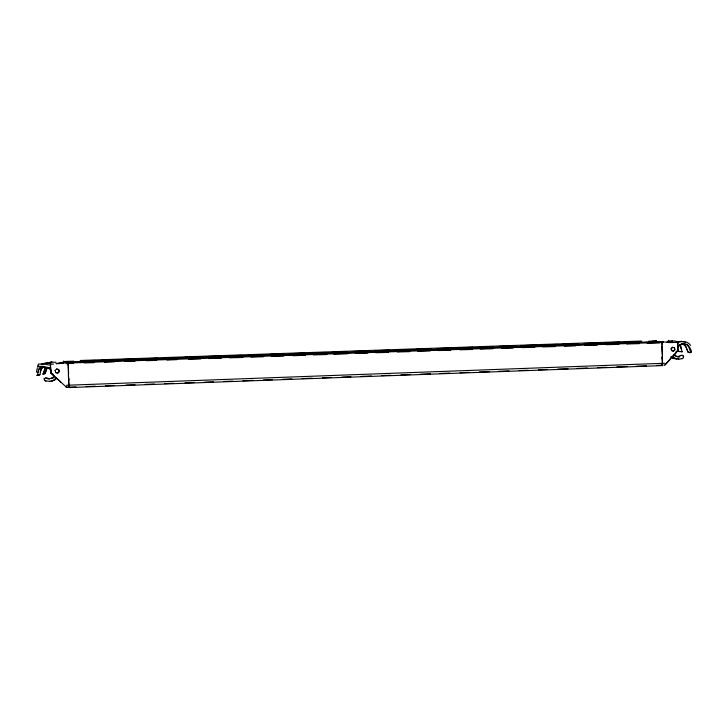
<?xml version="1.0" encoding="UTF-8"?>
<svg xmlns="http://www.w3.org/2000/svg" width="728" height="728" viewBox="0 0 728 728"><rect width="100%" height="100%" fill="white"/><g stroke="black" fill="none" stroke-linecap="round" stroke-linejoin="round"><path stroke-width="1.09" d="M68.496 375.612L68.559 376.913M68.623 373.992L68.323 367.067M68.914 380.334L68.823 378.424M36.573 375.339L37.447 375.384L38.475 369.305L41.25 366.639M44.017 366.657L38.12 366.776L38.265 364.082L44.253 364.109L49.286 365.065M38.12 366.776L38.175 365.52M45.855 378.105L44.144 378.542L44.872 380.753L49.64 381.345M50.496 364.246L50.878 372.327A1.647 1.602 9.9 0 0 51.415 373.437L66.112 386.905L67.167 386.978M63.518 362.107L63.6 361.07L63.873 361.78M655.928 341.232L656.301 340.54L656.765 341.523L672.636 342.515M661.807 345.936L662.316 355.501M662.134 344.417L662.125 343.143M662.007 356.947L662.453 365.137L656.674 365.447M37.447 375.384L39.922 374.838L41.196 368.732L43.298 366.748M683.355 357.357L683.173 356.038M656.065 341.241L656.638 341.769M63.436 361.925L63.391 362.508L58.131 363.581M69.752 386.959L69.133 387.569L68.787 382.054M36.4 372.208L37.346 367.849M677.295 342.615L677.941 341.942L677.814 350.022A1.52 1.465 -75.6 0 1 677.404 351.114L675.484 353.617A4.805 1.447 -42.7 0 1 673.946 355.282A5.606 1.702 -42.7 0 0 669.751 359.85L664.637 365.338L663.79 365.056M677.431 342.815L677.786 342.206L677.659 350.013A1.52 1.465 -75.6 0 1 677.249 351.096L665.092 364.783M38.038 372.536L38.966 369.469L41.696 366.903M40.213 372.054L41.214 368.996L43.962 366.448M44.981 367.813L43.17 374.046L42.624 374.028L43.753 373.728M47.138 367.358L45.063 373.628L43.516 373.992L45.527 367.931M47.238 367.567L45.118 373.591L43.998 373.682M69.651 386.887L69.115 387.169L75.93 386.923M679.852 345.172L679.57 344.69M80.062 361.934L80.317 360.478L641.204 341.05L641.768 342.042M668.004 341.25L668.568 340.349L669.15 341.323M69.133 387.569L662.362 365.611L662.525 360.114A2.994 1.156 87.8 0 1 662.444 355.701A2.393 0.928 87.9 0 0 662.416 354.081L661.843 342.369L68.059 363.054L68.214 366.958M44.353 378.487L44.344 379.88L45.91 381.154M672.626 347.32L671.298 348.712L671.78 350.577L673.591 351.051L674.92 349.658L674.437 347.793L672.408 347.229L671.016 348.676L671.516 350.614L673.409 351.114L674.792 349.668L674.292 347.72M55.082 370.561L56.629 368.978L58.759 369.496L59.387 371.544L57.876 373.082L55.747 372.563L55.119 370.507M54.409 376.176L51.561 378.351L52.816 378.023L49.267 378.669L45.791 377.668M52.534 378.26L54.018 377.131M52.471 380.835L56.038 378.169M54.063 380.398L56.757 378.405M680.798 355.491C682.746 354.49 684.793 356.62 683.019 358.221L682.027 358.676M675.802 351.961L677.486 350.896L677.695 347.857L678.978 345.882L680.735 345.063L680.553 344.435L683.956 343.634L687.168 344.408C689.498 346.574 694.931 354.836 688.005 352.243L685.703 346.31L683.492 344.171M680.944 355.382L677.868 356.574L679.943 356.775L676.694 356.383L674.001 354.509M41.314 364.309L45.127 363.199L49.358 363.563M41.942 364.282L46.61 362.917L50.814 363.281M46.428 363.427L50.723 362.135L56.011 362.271M47.602 363.199L51.879 361.916M51.133 380.935L54.181 380.362M49.513 381.372L52.589 380.799M285.822 354.918L293.029 354.591M677.568 341.923L681.335 341.305L685.348 342.278M668.204 341.359L672.354 340.786M670.461 341.496L674.164 340.895L678.56 341.869M679.488 342.042C683.456 340.831 688.242 341.632 690.554 345.418M681.026 344.344L683.537 343.953L686.613 344.69L688.652 346.719L690.79 352.498L688.215 352.279L685.794 346.519L683.71 344.499L681.672 344.007M676.039 358.84L678.46 358.567M678.678 359.113L682.227 358.695M38.275 374.938L39.876 374.811M663.181 342.296L659.095 342.397L659.941 342.315M659.987 341.823L659.168 341.905L663.081 341.805L661.934 341.778M66.849 361.707L65.111 361.816L68.641 361.661M438.575 349.531L436.955 349.668L438.047 349.886M678.341 351.424L682.527 351.688L678.278 351.397L677.95 349.649M66.448 385.267L664.682 363.254M86.159 386.541L95.25 386.204M105.478 385.831L114.569 385.494M125.935 385.076L135.026 384.739M145.254 384.357L154.345 384.02M164.573 383.638L173.664 383.31M185.03 382.882L194.121 382.546M204.35 382.173L213.441 381.836M223.669 381.454L232.769 381.117M242.997 380.744L253.217 380.362M263.445 379.989L272.545 379.652M282.773 379.27L291.864 378.933M302.093 378.56L312.321 378.178M322.55 377.805L331.64 377.468M341.869 377.086L350.96 376.749M361.188 376.376L371.416 375.994M381.645 375.612L390.736 375.275M400.964 374.902L410.055 374.565M420.284 374.183L430.512 373.81M439.603 373.473L449.831 373.091M460.06 372.718L469.15 372.381M479.379 371.999L489.607 371.626M498.698 371.289L508.927 370.907M519.155 370.534L528.246 370.197M538.474 369.815L547.565 369.478M557.794 369.105L568.022 368.723M577.113 368.386L587.341 368.013M597.57 367.631L606.67 367.294M616.898 366.912L627.126 366.539M636.217 366.202L646.446 365.82M63.745 361.516L73.737 361.17M80.389 360.933L95.15 360.424M101.956 360.187L115.579 359.714M122.386 359.477L136.009 359.004M143.953 358.731L157.576 358.258M164.382 358.021L179.143 357.512M184.821 357.311L199.572 356.802M206.388 356.565L221.139 356.056M227.955 355.819L241.569 355.346M248.385 355.109L262.007 354.636M269.952 354.363L283.574 353.89M290.381 353.653L305.141 353.144M310.811 352.944L325.571 352.434M332.377 352.197L347.138 351.688M353.945 351.451L367.567 350.978M374.383 350.741L389.134 350.232M394.813 350.031L410.701 349.486M416.38 349.285L431.131 348.776M436.809 348.576L451.569 348.066M458.376 347.829L473.136 347.32M479.943 347.083L493.566 346.61M499.244 346.41L515.133 345.864M520.811 345.664L536.7 345.118M542.378 344.917L557.129 344.408M562.808 344.208L578.696 343.661M584.375 343.461L599.126 342.952M604.804 342.751L619.564 342.242M625.234 342.042L641.131 341.496M648.612 341.232L656.101 340.977M72.482 362.198L83.847 361.798M93.675 361.461L102.757 361.143M114.542 360.733L123.633 360.415M135.663 359.996L144.745 359.687M156.602 359.268L165.693 358.95M177.059 358.558L186.159 358.24M198.071 357.83L207.152 357.512M219.119 357.093L228.71 356.766M240.058 356.365L249.813 356.028M261.179 355.637L270.698 355.3M282.045 354.909L291.127 354.591M303.239 354.172L312.339 353.854M323.705 353.462L333.115 353.135M345.3 352.707L354.673 352.388M365.765 351.997L375.102 351.67M386.45 351.278L395.522 350.96M407.826 350.532L417.089 350.214M428.437 349.822L437.51 349.504M449.886 349.076L459.077 348.757M470.343 348.366L480.635 348.002M491.946 347.611L501.064 347.292M512.403 346.901L521.503 346.583M533.97 346.155L543.097 345.836M554.399 345.445L563.563 345.127M574.929 344.726L585.157 344.371M596.387 343.98L605.623 343.661M616.807 343.27L626.08 342.952M638.365 342.524L647.683 342.196M50.268 364.191L53.581 364.082M65.738 363.654L73.628 363.381M83.975 362.899L94.076 362.662M104.413 362.18L114.633 361.825M124.843 361.47L135.062 361.115M146.419 360.715L156.638 360.36M166.849 360.005L177.068 359.65M188.425 359.259L200.864 358.94M208.863 358.54L221.312 358.231M229.293 357.83L242.897 357.475M250.869 357.075L263.345 356.766M271.298 356.365L283.793 356.047M292.874 355.728L305.378 355.3M313.313 354.9L326.954 354.545M333.743 354.19L347.411 353.826M355.319 353.435L367.858 353.116M375.748 352.725L388.306 352.407M397.324 351.97L409.882 351.651M417.754 351.26L430.33 350.942M438.192 350.55L450.778 350.223M459.768 349.795L472.363 349.476M480.198 349.085L492.81 348.757M501.774 348.33L513.258 348.048M522.204 347.62L534.843 347.292M542.642 346.901L555.291 346.583M564.218 346.155L575.739 345.864M584.648 345.445L597.324 345.118M606.224 344.69L618.909 344.362M626.653 343.98L639.357 343.652M647.092 343.261L659.805 342.934M668.859 342.624L677.895 342.306M37.847 366.466L42.943 366.339L49.022 368.068L50.66 370.051L51.106 373.246L53.053 374.238M66.867 362.207C73 362.098 60.852 362.462 66.994 362.353M41.878 366.648L49.276 368.013L50.915 369.997L51.36 373.182M49.313 367.649L46.856 367.303M678.241 357.066L675.102 355.883M678.878 359.132L673.373 358.522L670.943 356.829M661.57 365.137L662.353 365.238M662.362 365.611L661.27 365.101M55.683 372.527L57.73 373.027L59.177 371.553L58.577 369.587L56.538 369.087M46.537 378.424L49.24 379.197M672.727 356.52L676.185 358.813M671.134 356.847L673.564 358.54M66.02 386.932L67.058 387.651L67.276 387.059M641.778 342.406L641.322 341.414M679.552 344.981L680.835 346.128L681.981 351.715M61.043 382.473L60.642 382.082A5.933 1.147 40.4 0 0 55.637 377.595A5.087 0.974 40.4 0 1 53.808 375.957L51.315 373.464A1.647 1.602 9.9 0 1 50.778 372.345L50.305 363.681L50.587 364.701M64.337 363.072L60.57 363.236M59.696 363.572L55.956 363.663L63.372 362.135L656.774 341.878M680.261 346.319L681.226 349.112M68.168 363.636L68.013 365.219M68.996 387.378L68.705 381.781A3.158 0.701 88 0 0 68.487 377.131A2.53 0.555 88 0 1 68.414 375.43L68.296 366.803M667.503 342.296L666.684 342.378L670.688 342.278L667.503 342.296M652.752 341.377L651.942 341.45L655.773 341.35L652.752 341.377M652.707 341.851L651.869 341.933L655.864 341.832L652.707 341.851M62.408 362.608C56.702 363.008 68.35 362.499 62.408 362.608"/></g></svg>
